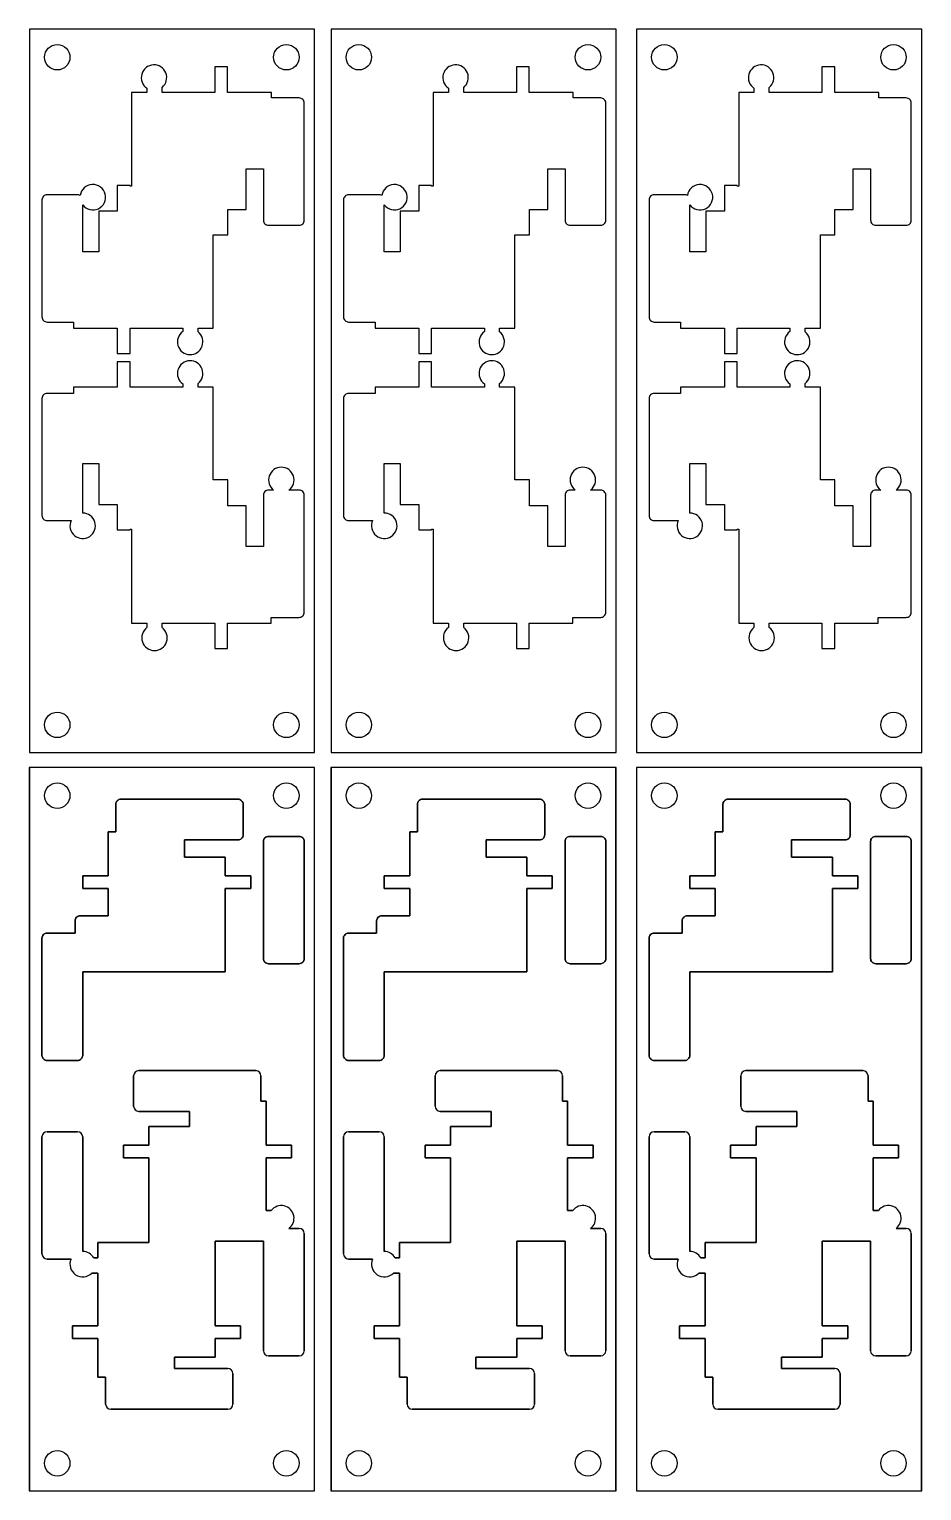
# Model space of a CAD drawing. Extents: x 3 to 415, y 5 to 292.
# Drawn here: x 240 to 415.3, y 5 to 292 of the extents above; entities that cross this region are included whole.
import ezdxf

# ---------------------------------------------------------------- set-up
doc = ezdxf.new("R2010")
doc.units = 0
doc.header["$MEASUREMENT"] = 0
doc.layers.get('0').update_dxf_attribs({"linetype": 'CONTINUOUS'})

msp = doc.modelspace()

# ---------------------------------------------------------------- linework, layer by layer
at = {"color": 7, "linetype": 'CONTINUOUS'}
for p, q in [((260.5, 80.5), (260.5, 86.5)), ((260.5, 86.5), (260.5, 80.5)), ((261.5, 87.5), (284.5, 87.5)), ((284.5, 87.5), (261.5, 87.5)), ((285.5, 86.5), (285.5, 81.5)), ((285.5, 81.5), (285.5, 86.5)), ((319.725, 80.5), (319.725, 86.5)), ((319.725, 86.5), (319.725, 80.5)), ((320.725, 87.5), (343.725, 87.5)), ((343.725, 87.5), (320.725, 87.5)), ((344.725, 86.5), (344.725, 81.5)), ((344.725, 81.5), (344.725, 86.5)), ((379.725, 80.5), (379.725, 86.5)), ((379.725, 86.5), (379.725, 80.5)), ((380.725, 87.5), (403.725, 87.5)), ((403.725, 87.5), (380.725, 87.5)), ((404.725, 86.5), (404.725, 81.5)), ((404.725, 81.5), (404.725, 86.5)), ((285.5, 81.5), (286.5, 81.5)), ((286.5, 81.5), (285.5, 81.5)), ((286.5, 81.5), (286.5, 72.8875)), ((286.5, 72.8875), (286.5, 81.5)), ((344.725, 81.5), (345.725, 81.5)), ((345.725, 81.5), (344.725, 81.5)), ((345.725, 81.5), (345.725, 72.8875)), ((345.725, 72.8875), (345.725, 81.5)), ((404.725, 81.5), (405.725, 81.5)), ((405.725, 81.5), (404.725, 81.5)), ((405.725, 81.5), (405.725, 72.8875)), ((405.725, 72.8875), (405.725, 81.5)), ((271.5, 79.5), (261.5, 79.5)), ((261.5, 79.5), (271.5, 79.5)), ((271.5, 76.5375), (271.5, 79.5)), ((271.5, 79.5), (271.5, 76.5375)), ((330.725, 79.5), (320.725, 79.5)), ((320.725, 79.5), (330.725, 79.5)), ((330.725, 76.5375), (330.725, 79.5)), ((330.725, 79.5), (330.725, 76.5375)), ((390.725, 79.5), (380.725, 79.5)), ((380.725, 79.5), (390.725, 79.5)), ((390.725, 76.5375), (390.725, 79.5)), ((390.725, 79.5), (390.725, 76.5375)), ((243.5, 75.5), (249.5, 75.5)), ((249.5, 75.5), (243.5, 75.5)), ((263.5, 72.8875), (263.5, 76.5375)), ((263.5, 76.5375), (271.5, 76.5375)), ((271.5, 76.5375), (263.5, 76.5375)), ((263.5, 76.5375), (263.5, 72.8875)), ((302.725, 75.5), (308.725, 75.5)), ((308.725, 75.5), (302.725, 75.5)), ((322.725, 72.8875), (322.725, 76.5375)), ((322.725, 76.5375), (330.725, 76.5375)), ((330.725, 76.5375), (322.725, 76.5375)), ((322.725, 76.5375), (322.725, 72.8875)), ((362.725, 75.5), (368.725, 75.5)), ((368.725, 75.5), (362.725, 75.5)), ((382.725, 72.8875), (382.725, 76.5375)), ((382.725, 76.5375), (390.725, 76.5375)), ((390.725, 76.5375), (382.725, 76.5375)), ((382.725, 76.5375), (382.725, 72.8875)), ((242.5, 51.5), (242.5, 74.5)), ((242.5, 74.5), (242.5, 51.5)), ((250.5, 74.5), (250.5, 52)), ((250.5, 52), (250.5, 74.5)), ((258.5, 70.3875), (258.5, 72.8875)), ((258.5, 72.8875), (263.5, 72.8875)), ((263.5, 72.8875), (258.5, 72.8875)), ((258.5, 72.8875), (258.5, 70.3875)), ((286.5, 72.8875), (291.5, 72.8875)), ((291.5, 72.8875), (286.5, 72.8875)), ((291.5, 72.8875), (291.5, 70.3875)), ((291.5, 70.3875), (291.5, 72.8875)), ((301.725, 51.5), (301.725, 74.5)), ((301.725, 74.5), (301.725, 51.5)), ((309.725, 74.5), (309.725, 52)), ((309.725, 52), (309.725, 74.5)), ((317.725, 70.3875), (317.725, 72.8875)), ((317.725, 72.8875), (322.725, 72.8875)), ((322.725, 72.8875), (317.725, 72.8875)), ((317.725, 72.8875), (317.725, 70.3875)), ((345.725, 72.8875), (350.725, 72.8875)), ((350.725, 72.8875), (345.725, 72.8875)), ((350.725, 72.8875), (350.725, 70.3875)), ((350.725, 70.3875), (350.725, 72.8875)), ((361.725, 51.5), (361.725, 74.5)), ((361.725, 74.5), (361.725, 51.5)), ((369.725, 74.5), (369.725, 52)), ((369.725, 52), (369.725, 74.5)), ((377.725, 70.3875), (377.725, 72.8875)), ((377.725, 72.8875), (382.725, 72.8875)), ((382.725, 72.8875), (377.725, 72.8875)), ((377.725, 72.8875), (377.725, 70.3875)), ((405.725, 72.8875), (410.725, 72.8875)), ((410.725, 72.8875), (405.725, 72.8875)), ((410.725, 72.8875), (410.725, 70.3875)), ((410.725, 70.3875), (410.725, 72.8875)), ((263.5, 70.3875), (258.5, 70.3875)), ((258.5, 70.3875), (263.5, 70.3875)), ((263.5, 53.7625), (263.5, 70.3875)), ((263.5, 70.3875), (263.5, 53.7625)), ((291.5, 70.3875), (286.5, 70.3875)), ((286.5, 70.3875), (286.5, 60.0375)), ((286.5, 60.0375), (286.5, 70.3875)), ((286.5, 70.3875), (291.5, 70.3875)), ((322.725, 70.3875), (317.725, 70.3875)), ((317.725, 70.3875), (322.725, 70.3875)), ((322.725, 53.7625), (322.725, 70.3875)), ((322.725, 70.3875), (322.725, 53.7625)), ((350.725, 70.3875), (345.725, 70.3875)), ((345.725, 70.3875), (345.725, 60.0375)), ((345.725, 60.0375), (345.725, 70.3875)), ((345.725, 70.3875), (350.725, 70.3875)), ((382.725, 70.3875), (377.725, 70.3875)), ((377.725, 70.3875), (382.725, 70.3875)), ((382.725, 53.7625), (382.725, 70.3875)), ((382.725, 70.3875), (382.725, 53.7625)), ((410.725, 70.3875), (405.725, 70.3875)), ((405.725, 70.3875), (405.725, 60.0375)), ((405.725, 60.0375), (405.725, 70.3875)), ((405.725, 70.3875), (410.725, 70.3875)), ((286.5, 60.0375), (287.528682, 60.0375)), ((287.528682, 60.0375), (286.5, 60.0375)), ((345.725, 60.0375), (346.753682, 60.0375)), ((346.753682, 60.0375), (345.725, 60.0375)), ((405.725, 60.0375), (406.753682, 60.0375)), ((406.753682, 60.0375), (405.725, 60.0375)), ((291, 56.5), (293, 56.5)), ((293, 56.5), (291, 56.5)), ((294, 55.5), (294, 32.5)), ((294, 32.5), (294, 55.5)), ((350.225, 56.5), (352.225, 56.5)), ((352.225, 56.5), (350.225, 56.5)), ((353.225, 55.5), (353.225, 32.5)), ((353.225, 32.5), (353.225, 55.5)), ((410.225, 56.5), (412.225, 56.5)), ((412.225, 56.5), (410.225, 56.5)), ((413.225, 55.5), (413.225, 32.5)), ((413.225, 32.5), (413.225, 55.5)), ((253.5, 50.7625), (253.5, 53.7625)), ((253.5, 53.7625), (263.5, 53.7625)), ((263.5, 53.7625), (253.5, 53.7625)), ((253.5, 53.7625), (253.5, 50.7625)), ((286, 54.0375), (276.5, 54.0375)), ((276.5, 54.0375), (276.5, 37.4125)), ((276.5, 37.4125), (276.5, 54.0375)), ((276.5, 54.0375), (286, 54.0375)), ((286, 32.5), (286, 54.0375)), ((286, 54.0375), (286, 32.5)), ((312.725, 50.7625), (312.725, 53.7625)), ((312.725, 53.7625), (322.725, 53.7625)), ((322.725, 53.7625), (312.725, 53.7625)), ((312.725, 53.7625), (312.725, 50.7625)), ((345.225, 54.0375), (335.725, 54.0375)), ((335.725, 54.0375), (335.725, 37.4125)), ((335.725, 37.4125), (335.725, 54.0375)), ((335.725, 54.0375), (345.225, 54.0375)), ((345.225, 32.5), (345.225, 54.0375)), ((345.225, 54.0375), (345.225, 32.5)), ((372.725, 50.7625), (372.725, 53.7625)), ((372.725, 53.7625), (382.725, 53.7625)), ((382.725, 53.7625), (372.725, 53.7625)), ((372.725, 53.7625), (372.725, 50.7625)), ((405.225, 54.0375), (395.725, 54.0375)), ((395.725, 54.0375), (395.725, 37.4125)), ((395.725, 37.4125), (395.725, 54.0375)), ((395.725, 54.0375), (405.225, 54.0375)), ((405.225, 32.5), (405.225, 54.0375)), ((405.225, 54.0375), (405.225, 32.5)), ((248.208712, 50.5), (243.5, 50.5)), ((243.5, 50.5), (248.208712, 50.5)), ((252.657798, 50.7625), (253.5, 50.7625)), ((253.5, 50.7625), (252.657798, 50.7625)), ((307.433712, 50.5), (302.725, 50.5)), ((302.725, 50.5), (307.433712, 50.5)), ((311.882798, 50.7625), (312.725, 50.7625)), ((312.725, 50.7625), (311.882798, 50.7625)), ((367.433712, 50.5), (362.725, 50.5)), ((362.725, 50.5), (367.433712, 50.5)), ((371.882798, 50.7625), (372.725, 50.7625)), ((372.725, 50.7625), (371.882798, 50.7625)), ((253.5, 47.7625), (252.297524, 47.7625)), ((252.297524, 47.7625), (253.5, 47.7625)), ((253.5, 37.4125), (253.5, 47.7625)), ((253.5, 47.7625), (253.5, 37.4125)), ((312.725, 47.7625), (311.522524, 47.7625)), ((311.522524, 47.7625), (312.725, 47.7625)), ((312.725, 37.4125), (312.725, 47.7625)), ((312.725, 47.7625), (312.725, 37.4125)), ((372.725, 47.7625), (371.522524, 47.7625)), ((371.522524, 47.7625), (372.725, 47.7625)), ((372.725, 37.4125), (372.725, 47.7625)), ((372.725, 47.7625), (372.725, 37.4125)), ((248.5, 34.9125), (248.5, 37.4125)), ((248.5, 37.4125), (253.5, 37.4125)), ((253.5, 37.4125), (248.5, 37.4125)), ((248.5, 37.4125), (248.5, 34.9125)), ((276.5, 37.4125), (281.5, 37.4125)), ((281.5, 37.4125), (276.5, 37.4125)), ((281.5, 37.4125), (281.5, 34.9125)), ((281.5, 34.9125), (281.5, 37.4125)), ((307.725, 34.9125), (307.725, 37.4125)), ((307.725, 37.4125), (312.725, 37.4125)), ((312.725, 37.4125), (307.725, 37.4125)), ((307.725, 37.4125), (307.725, 34.9125)), ((335.725, 37.4125), (340.725, 37.4125)), ((340.725, 37.4125), (335.725, 37.4125)), ((340.725, 37.4125), (340.725, 34.9125)), ((340.725, 34.9125), (340.725, 37.4125)), ((367.725, 34.9125), (367.725, 37.4125)), ((367.725, 37.4125), (372.725, 37.4125)), ((372.725, 37.4125), (367.725, 37.4125)), ((367.725, 37.4125), (367.725, 34.9125)), ((395.725, 37.4125), (400.725, 37.4125)), ((400.725, 37.4125), (395.725, 37.4125)), ((400.725, 37.4125), (400.725, 34.9125)), ((400.725, 34.9125), (400.725, 37.4125)), ((253.5, 34.9125), (248.5, 34.9125)), ((248.5, 34.9125), (253.5, 34.9125)), ((253.5, 27.3125), (253.5, 34.9125)), ((253.5, 34.9125), (253.5, 27.3125)), ((281.5, 34.9125), (276.5, 34.9125)), ((276.5, 34.9125), (276.5, 31.2625)), ((276.5, 31.2625), (276.5, 34.9125)), ((276.5, 34.9125), (281.5, 34.9125)), ((312.725, 34.9125), (307.725, 34.9125)), ((307.725, 34.9125), (312.725, 34.9125)), ((312.725, 27.3125), (312.725, 34.9125)), ((312.725, 34.9125), (312.725, 27.3125)), ((340.725, 34.9125), (335.725, 34.9125)), ((335.725, 34.9125), (335.725, 31.2625)), ((335.725, 31.2625), (335.725, 34.9125)), ((335.725, 34.9125), (340.725, 34.9125)), ((372.725, 34.9125), (367.725, 34.9125)), ((367.725, 34.9125), (372.725, 34.9125)), ((372.725, 27.3125), (372.725, 34.9125)), ((372.725, 34.9125), (372.725, 27.3125)), ((400.725, 34.9125), (395.725, 34.9125)), ((395.725, 34.9125), (395.725, 31.2625)), ((395.725, 31.2625), (395.725, 34.9125)), ((395.725, 34.9125), (400.725, 34.9125)), ((276.5, 31.2625), (268.5, 31.2625)), ((268.5, 31.2625), (268.5, 29)), ((268.5, 29), (268.5, 31.2625)), ((268.5, 31.2625), (276.5, 31.2625)), ((268.5, 29), (279, 29)), ((279, 29), (268.5, 29)), ((293, 31.5), (287, 31.5)), ((287, 31.5), (293, 31.5)), ((335.725, 31.2625), (327.725, 31.2625)), ((327.725, 31.2625), (327.725, 29)), ((327.725, 29), (327.725, 31.2625)), ((327.725, 31.2625), (335.725, 31.2625)), ((327.725, 29), (338.225, 29)), ((338.225, 29), (327.725, 29)), ((352.225, 31.5), (346.225, 31.5)), ((346.225, 31.5), (352.225, 31.5)), ((395.725, 31.2625), (387.725, 31.2625)), ((387.725, 31.2625), (387.725, 29)), ((387.725, 29), (387.725, 31.2625)), ((387.725, 31.2625), (395.725, 31.2625)), ((387.725, 29), (398.225, 29)), ((398.225, 29), (387.725, 29)), ((412.225, 31.5), (406.225, 31.5)), ((406.225, 31.5), (412.225, 31.5)), ((255, 27.3125), (253.5, 27.3)), ((253.5, 27.3), (255, 27.3125)), ((255, 22), (255, 27.3125)), ((255, 27.3125), (255, 22)), ((280, 28), (280, 22)), ((280, 22), (280, 28)), ((314.225, 27.3125), (312.725, 27.3)), ((312.725, 27.3), (314.225, 27.3125)), ((314.225, 22), (314.225, 27.3125)), ((314.225, 27.3125), (314.225, 22)), ((339.225, 28), (339.225, 22)), ((339.225, 22), (339.225, 28)), ((374.225, 27.3125), (372.725, 27.3)), ((372.725, 27.3), (374.225, 27.3125)), ((374.225, 22), (374.225, 27.3125)), ((374.225, 27.3125), (374.225, 22)), ((399.225, 28), (399.225, 22)), ((399.225, 22), (399.225, 28)), ((279, 21), (256, 21)), ((256, 21), (279, 21)), ((338.225, 21), (315.225, 21)), ((315.225, 21), (338.225, 21)), ((398.225, 21), (375.225, 21)), ((375.225, 21), (398.225, 21))]:
    msp.add_line(p, q, dxfattribs=at)
for points in [[(240.05, 150), (296.05, 150), (296.05, 292), (240.05, 292)], [(299.275, 150), (355.275, 150), (355.275, 292), (299.275, 292)], [(359.275, 150), (415.275, 150), (415.275, 292), (359.275, 292)], [(240, 5), (296, 5), (296, 147), (240, 147)], [(240.05, 5), (296.05, 5), (296.05, 147), (240.05, 147)], [(299.225, 5), (355.225, 5), (355.225, 147), (299.225, 147)], [(299.275, 5), (355.275, 5), (355.275, 147), (299.275, 147)], [(359.225, 5), (415.225, 5), (415.225, 147), (359.225, 147)], [(359.275, 5), (415.275, 5), (415.275, 147), (359.275, 147)]]:
    msp.add_lwpolyline(points, close=True, dxfattribs=at)
for points in [[(253.65, 248.3), (250.5, 248.3), (250.5, 257.5, 5.033517), (250.024795, 259.351228, 0.139004), (249.5, 259.5), (243.5, 259.5, 0.414214), (242.5, 258.5), (242.5, 235.5, 0.414214), (243.5, 234.5), (248.7, 234.5), (248.7, 233.3), (257.3, 233.3), (257.3, 228.3), (259.8, 228.3), (259.8, 233.3), (270.15, 233.3), (270.15, 232.636541, 2.998827), (273.15, 232.561505), (273.15, 233.3), (276.15, 233.3), (276.15, 251.6), (279, 251.6), (279, 256.6), (282.6, 256.6), (282.6, 264.6), (286, 264.6), (286, 254.5, 0.414214), (287, 253.5), (293, 253.5, 0.414214), (294, 254.5), (294, 277.5, 0.414214), (293, 278.5), (287.6, 278.5), (287.6, 279.6), (278.95, 279.6), (278.95, 284.6), (276.45, 284.6), (276.45, 279.6), (266.1, 279.6), (266.1, 280.579063, 2.995302), (263.1, 280.428768), (263.1, 279.6), (260.1, 279.6), (260.1, 261.2), (259.8, 261.2), (259.8, 261.3), (257.3, 261.3), (257.3, 256.3), (253.65, 256.3)], [(312.875, 248.3), (309.725, 248.3), (309.725, 257.5, 5.033517), (309.249795, 259.351228, 0.139004), (308.725, 259.5), (302.725, 259.5, 0.414214), (301.725, 258.5), (301.725, 235.5, 0.414214), (302.725, 234.5), (307.925, 234.5), (307.925, 233.3), (316.525, 233.3), (316.525, 228.3), (319.025, 228.3), (319.025, 233.3), (329.375, 233.3), (329.375, 232.636541, 2.998827), (332.375, 232.561505), (332.375, 233.3), (335.375, 233.3), (335.375, 251.6), (338.225, 251.6), (338.225, 256.6), (341.825, 256.6), (341.825, 264.6), (345.225, 264.6), (345.225, 254.5, 0.414214), (346.225, 253.5), (352.225, 253.5, 0.414214), (353.225, 254.5), (353.225, 277.5, 0.414214), (352.225, 278.5), (346.825, 278.5), (346.825, 279.6), (338.175, 279.6), (338.175, 284.6), (335.675, 284.6), (335.675, 279.6), (325.325, 279.6), (325.325, 280.579063, 2.995302), (322.325, 280.428768), (322.325, 279.6), (319.325, 279.6), (319.325, 261.2), (319.025, 261.2), (319.025, 261.3), (316.525, 261.3), (316.525, 256.3), (312.875, 256.3)], [(372.875, 248.3), (369.725, 248.3), (369.725, 257.5, 5.033517), (369.249795, 259.351228, 0.139004), (368.725, 259.5), (362.725, 259.5, 0.414214), (361.725, 258.5), (361.725, 235.5, 0.414214), (362.725, 234.5), (367.925, 234.5), (367.925, 233.3), (376.525, 233.3), (376.525, 228.3), (379.025, 228.3), (379.025, 233.3), (389.375, 233.3), (389.375, 232.636541, 2.998827), (392.375, 232.561505), (392.375, 233.3), (395.375, 233.3), (395.375, 251.6), (398.225, 251.6), (398.225, 256.6), (401.825, 256.6), (401.825, 264.6), (405.225, 264.6), (405.225, 254.5, 0.414214), (406.225, 253.5), (412.225, 253.5, 0.414214), (413.225, 254.5), (413.225, 277.5, 0.414214), (412.225, 278.5), (406.825, 278.5), (406.825, 279.6), (398.175, 279.6), (398.175, 284.6), (395.675, 284.6), (395.675, 279.6), (385.325, 279.6), (385.325, 280.579063, 2.995302), (382.325, 280.428768), (382.325, 279.6), (379.325, 279.6), (379.325, 261.2), (379.025, 261.2), (379.025, 261.3), (376.525, 261.3), (376.525, 256.3), (372.875, 256.3)], [(286, 190.4), (282.6, 190.4), (282.6, 198.4), (279, 198.4), (279, 203.5), (276.15, 203.5), (276.15, 221.7), (273.15, 221.7), (273.15, 222.438495, 2.998827), (270.15, 222.363459), (270.15, 221.7), (259.8, 221.7), (259.8, 226.7), (257.3, 226.7), (257.3, 221.7), (248.7, 221.7), (248.7, 220.5), (243.5, 220.5, 0.414214), (242.5, 219.5), (242.5, 196.5, 0.414214), (243.5, 195.5), (248.208712, 195.5, 3.353267), (250.5, 197), (250.5, 206.7), (253.65, 206.7), (253.65, 198.7), (257.3, 198.7), (257.3, 193.7), (259.8, 193.7), (259.8, 193.8), (260.1, 193.8), (260.1, 175.4), (263.1, 175.4), (263.1, 174.5, 3), (266.1, 174.5), (266.1, 175.4), (276.45, 175.4), (276.45, 170.4), (278.95, 170.4), (278.95, 175.4), (287.5, 175.4), (287.5, 176.5), (293, 176.5, 0.414214), (294, 177.5), (294, 200.5, 0.414214), (293, 201.5), (291, 201.5, 3), (288, 201.5), (287, 201.5, 0.414214), (286, 200.5)], [(345.225, 190.4), (341.825, 190.4), (341.825, 198.4), (338.225, 198.4), (338.225, 203.5), (335.375, 203.5), (335.375, 221.7), (332.375, 221.7), (332.375, 222.438495, 2.998827), (329.375, 222.363459), (329.375, 221.7), (319.025, 221.7), (319.025, 226.7), (316.525, 226.7), (316.525, 221.7), (307.925, 221.7), (307.925, 220.5), (302.725, 220.5, 0.414214), (301.725, 219.5), (301.725, 196.5, 0.414214), (302.725, 195.5), (307.433712, 195.5, 3.353267), (309.725, 197), (309.725, 206.7), (312.875, 206.7), (312.875, 198.7), (316.525, 198.7), (316.525, 193.7), (319.025, 193.7), (319.025, 193.8), (319.325, 193.8), (319.325, 175.4), (322.325, 175.4), (322.325, 174.5, 3), (325.325, 174.5), (325.325, 175.4), (335.675, 175.4), (335.675, 170.4), (338.175, 170.4), (338.175, 175.4), (346.725, 175.4), (346.725, 176.5), (352.225, 176.5, 0.414214), (353.225, 177.5), (353.225, 200.5, 0.414214), (352.225, 201.5), (350.225, 201.5, 3), (347.225, 201.5), (346.225, 201.5, 0.414214), (345.225, 200.5)], [(405.225, 190.4), (401.825, 190.4), (401.825, 198.4), (398.225, 198.4), (398.225, 203.5), (395.375, 203.5), (395.375, 221.7), (392.375, 221.7), (392.375, 222.438495, 2.998827), (389.375, 222.363459), (389.375, 221.7), (379.025, 221.7), (379.025, 226.7), (376.525, 226.7), (376.525, 221.7), (367.925, 221.7), (367.925, 220.5), (362.725, 220.5, 0.414214), (361.725, 219.5), (361.725, 196.5, 0.414214), (362.725, 195.5), (367.433712, 195.5, 3.353267), (369.725, 197), (369.725, 206.7), (372.875, 206.7), (372.875, 198.7), (376.525, 198.7), (376.525, 193.7), (379.025, 193.7), (379.025, 193.8), (379.325, 193.8), (379.325, 175.4), (382.325, 175.4), (382.325, 174.5, 3), (385.325, 174.5), (385.325, 175.4), (395.675, 175.4), (395.675, 170.4), (398.175, 170.4), (398.175, 175.4), (406.725, 175.4), (406.725, 176.5), (412.225, 176.5, 0.414214), (413.225, 177.5), (413.225, 200.5, 0.414214), (412.225, 201.5), (410.225, 201.5, 3), (407.225, 201.5), (406.225, 201.5, 0.414214), (405.225, 200.5)], [(257, 134.4), (257, 139.8, -0.414214), (258, 140.8), (281, 140.8, -0.414214), (282, 139.8), (282, 133.8, -0.414214), (281, 132.8), (270.5, 132.8), (270.5, 129.4), (278.5, 129.4), (278.5, 125.75), (283.5, 125.75), (283.5, 123.25), (278.5, 123.25), (278.5, 106.9), (250.5, 106.9), (250.5, 90.5, -0.414214), (249.5, 89.5), (243.5, 89.5, -0.414214), (242.5, 90.5), (242.5, 113.5, -0.414214), (243.5, 114.5), (249, 114.5), (249, 116.9, -0.414214), (250, 117.9), (255.5, 117.9), (255.5, 123.25), (250.5, 123.25), (250.5, 125.75), (255.5, 125.75), (255.5, 134.4)], [(257, 134.4), (255.5, 134.4), (255.5, 125.75), (250.5, 125.75), (250.5, 123.25), (255.5, 123.25), (255.5, 117.9), (250, 117.9, 0.414214), (249, 116.9), (249, 114.5), (243.5, 114.5, 0.414214), (242.5, 113.5), (242.5, 90.5, 0.414214), (243.5, 89.5), (249.5, 89.5, 0.414214), (250.5, 90.5), (250.5, 106.9), (278.5, 106.9), (278.5, 123.25), (283.5, 123.25), (283.5, 125.75), (278.5, 125.75), (278.5, 129.4), (270.5, 129.4), (270.5, 132.8), (281, 132.8, 0.414214), (282, 133.8), (282, 139.8, 0.414214), (281, 140.8), (258, 140.8, 0.414214), (257, 139.8)], [(316.225, 134.4), (316.225, 139.8, -0.414214), (317.225, 140.8), (340.225, 140.8, -0.414214), (341.225, 139.8), (341.225, 133.8, -0.414214), (340.225, 132.8), (329.725, 132.8), (329.725, 129.4), (337.725, 129.4), (337.725, 125.75), (342.725, 125.75), (342.725, 123.25), (337.725, 123.25), (337.725, 106.9), (309.725, 106.9), (309.725, 90.5, -0.414214), (308.725, 89.5), (302.725, 89.5, -0.414214), (301.725, 90.5), (301.725, 113.5, -0.414214), (302.725, 114.5), (308.225, 114.5), (308.225, 116.9, -0.414214), (309.225, 117.9), (314.725, 117.9), (314.725, 123.25), (309.725, 123.25), (309.725, 125.75), (314.725, 125.75), (314.725, 134.4)], [(316.225, 134.4), (314.725, 134.4), (314.725, 125.75), (309.725, 125.75), (309.725, 123.25), (314.725, 123.25), (314.725, 117.9), (309.225, 117.9, 0.414214), (308.225, 116.9), (308.225, 114.5), (302.725, 114.5, 0.414214), (301.725, 113.5), (301.725, 90.5, 0.414214), (302.725, 89.5), (308.725, 89.5, 0.414214), (309.725, 90.5), (309.725, 106.9), (337.725, 106.9), (337.725, 123.25), (342.725, 123.25), (342.725, 125.75), (337.725, 125.75), (337.725, 129.4), (329.725, 129.4), (329.725, 132.8), (340.225, 132.8, 0.414214), (341.225, 133.8), (341.225, 139.8, 0.414214), (340.225, 140.8), (317.225, 140.8, 0.414214), (316.225, 139.8)], [(376.225, 134.4), (376.225, 139.8, -0.414214), (377.225, 140.8), (400.225, 140.8, -0.414214), (401.225, 139.8), (401.225, 133.8, -0.414214), (400.225, 132.8), (389.725, 132.8), (389.725, 129.4), (397.725, 129.4), (397.725, 125.75), (402.725, 125.75), (402.725, 123.25), (397.725, 123.25), (397.725, 106.9), (369.725, 106.9), (369.725, 90.5, -0.414214), (368.725, 89.5), (362.725, 89.5, -0.414214), (361.725, 90.5), (361.725, 113.5, -0.414214), (362.725, 114.5), (368.225, 114.5), (368.225, 116.9, -0.414214), (369.225, 117.9), (374.725, 117.9), (374.725, 123.25), (369.725, 123.25), (369.725, 125.75), (374.725, 125.75), (374.725, 134.4)], [(376.225, 134.4), (374.725, 134.4), (374.725, 125.75), (369.725, 125.75), (369.725, 123.25), (374.725, 123.25), (374.725, 117.9), (369.225, 117.9, 0.414214), (368.225, 116.9), (368.225, 114.5), (362.725, 114.5, 0.414214), (361.725, 113.5), (361.725, 90.5, 0.414214), (362.725, 89.5), (368.725, 89.5, 0.414214), (369.725, 90.5), (369.725, 106.9), (397.725, 106.9), (397.725, 123.25), (402.725, 123.25), (402.725, 125.75), (397.725, 125.75), (397.725, 129.4), (389.725, 129.4), (389.725, 132.8), (400.225, 132.8, 0.414214), (401.225, 133.8), (401.225, 139.8, 0.414214), (400.225, 140.8), (377.225, 140.8, 0.414214), (376.225, 139.8)], [(287, 108.5, -0.414214), (286, 109.5), (286, 132.5, -0.414214), (287, 133.5), (293, 133.5, -0.414214), (294, 132.5), (294, 109.5, -0.414214), (293, 108.5)], [(287, 108.5), (293, 108.5, 0.414214), (294, 109.5), (294, 132.5, 0.414214), (293, 133.5), (287, 133.5, 0.414214), (286, 132.5), (286, 109.5, 0.414214)], [(346.225, 108.5, -0.414214), (345.225, 109.5), (345.225, 132.5, -0.414214), (346.225, 133.5), (352.225, 133.5, -0.414214), (353.225, 132.5), (353.225, 109.5, -0.414214), (352.225, 108.5)], [(346.225, 108.5), (352.225, 108.5, 0.414214), (353.225, 109.5), (353.225, 132.5, 0.414214), (352.225, 133.5), (346.225, 133.5, 0.414214), (345.225, 132.5), (345.225, 109.5, 0.414214)], [(406.225, 108.5, -0.414214), (405.225, 109.5), (405.225, 132.5, -0.414214), (406.225, 133.5), (412.225, 133.5, -0.414214), (413.225, 132.5), (413.225, 109.5, -0.414214), (412.225, 108.5)], [(406.225, 108.5), (412.225, 108.5, 0.414214), (413.225, 109.5), (413.225, 132.5, 0.414214), (412.225, 133.5), (406.225, 133.5, 0.414214), (405.225, 132.5), (405.225, 109.5, 0.414214)]]:
    msp.add_lwpolyline(points, format="xyb", close=True, dxfattribs=at)
for centre in [(245.5, 286.5), (290.5, 286.5), (304.725, 286.5), (349.725, 286.5), (364.725, 286.5), (409.725, 286.5), (245.5, 155.4), (290.5, 155.4), (304.725, 155.4), (349.725, 155.4), (364.725, 155.4), (409.725, 155.4), (245.5, 141.5), (245.5, 141.5), (290.5, 141.5), (290.5, 141.5), (304.725, 141.5), (304.725, 141.5), (349.725, 141.5), (349.725, 141.5), (364.725, 141.5), (364.725, 141.5), (409.725, 141.5), (409.725, 141.5), (245.5, 10.4), (245.5, 10.4), (290.5, 10.4), (290.5, 10.4), (304.725, 10.4), (304.725, 10.4), (349.725, 10.4), (349.725, 10.4), (364.725, 10.4), (364.725, 10.4), (409.725, 10.4), (409.725, 10.4)]:
    msp.add_circle(centre, 2.5, dxfattribs=at)
for centre, radius, start, end in [((261.5, 86.5), 1, 90, 180), ((261.5, 86.5), 1, 90, 180), ((284.5, 86.5), 1, 0, 90), ((284.5, 86.5), 1, 0, 90), ((320.725, 86.5), 1, 90, 180), ((320.725, 86.5), 1, 90, 180), ((343.725, 86.5), 1, 0, 90), ((343.725, 86.5), 1, 0, 90), ((380.725, 86.5), 1, 90, 180), ((380.725, 86.5), 1, 90, 180), ((403.725, 86.5), 1, 0, 90), ((403.725, 86.5), 1, 0, 90), ((261.5, 80.5), 1, 180, 270), ((261.5, 80.5), 1, 180, 270), ((320.725, 80.5), 1, 180, 270), ((320.725, 80.5), 1, 180, 270), ((380.725, 80.5), 1, 180, 270), ((380.725, 80.5), 1, 180, 270), ((243.5, 74.5), 1, 90, 180), ((243.5, 74.5), 1, 90, 180), ((249.5, 74.5), 1, 0, 90), ((249.5, 74.5), 1, 0, 90), ((302.725, 74.5), 1, 90, 180), ((302.725, 74.5), 1, 90, 180), ((308.725, 74.5), 1, 0, 90), ((308.725, 74.5), 1, 0, 90), ((362.725, 74.5), 1, 90, 180), ((362.725, 74.5), 1, 90, 180), ((368.725, 74.5), 1, 0, 90), ((368.725, 74.5), 1, 0, 90), ((289.5, 58.5), 2.5, 306.869898, 142.04808), ((289.5, 58.5), 2.5, 306.869898, 142.04808), ((348.725, 58.5), 2.5, 306.869898, 142.04808), ((348.725, 58.5), 2.5, 306.869898, 142.04808), ((408.725, 58.5), 2.5, 306.869898, 142.04808), ((408.725, 58.5), 2.5, 306.869898, 142.04808), ((293, 55.5), 1, 0, 90), ((293, 55.5), 1, 0, 90), ((352.225, 55.5), 1, 0, 90), ((352.225, 55.5), 1, 0, 90), ((412.225, 55.5), 1, 0, 90), ((412.225, 55.5), 1, 0, 90), ((250.5, 49.5), 2.5, 30.331352, 90), ((250.5, 49.5), 2.5, 30.331352, 90), ((309.725, 49.5), 2.5, 30.331352, 90), ((309.725, 49.5), 2.5, 30.331352, 90), ((369.725, 49.5), 2.5, 30.331352, 90), ((369.725, 49.5), 2.5, 30.331352, 90), ((243.5, 51.5), 1, 180, 270), ((243.5, 51.5), 1, 180, 270), ((250.5, 49.5), 2.5, 156.421822, 315.972783), ((250.5, 49.5), 2.5, 156.421822, 315.972783), ((302.725, 51.5), 1, 180, 270), ((302.725, 51.5), 1, 180, 270), ((309.725, 49.5), 2.5, 156.421822, 315.972783), ((309.725, 49.5), 2.5, 156.421822, 315.972783), ((362.725, 51.5), 1, 180, 270), ((362.725, 51.5), 1, 180, 270), ((369.725, 49.5), 2.5, 156.421822, 315.972783), ((369.725, 49.5), 2.5, 156.421822, 315.972783), ((287, 32.5), 1, 180, 270), ((287, 32.5), 1, 180, 270), ((293, 32.5), 1, 270, 0), ((293, 32.5), 1, 270, 0), ((346.225, 32.5), 1, 180, 270), ((346.225, 32.5), 1, 180, 270), ((352.225, 32.5), 1, 270, 0), ((352.225, 32.5), 1, 270, 0), ((406.225, 32.5), 1, 180, 270), ((406.225, 32.5), 1, 180, 270), ((412.225, 32.5), 1, 270, 0), ((412.225, 32.5), 1, 270, 0), ((279, 28), 1, 0, 90), ((279, 28), 1, 0, 90), ((338.225, 28), 1, 0, 90), ((338.225, 28), 1, 0, 90), ((398.225, 28), 1, 0, 90), ((398.225, 28), 1, 0, 90), ((256, 22), 1, 180, 270), ((256, 22), 1, 180, 270), ((279, 22), 1, 270, 0), ((279, 22), 1, 270, 0), ((315.225, 22), 1, 180, 270), ((315.225, 22), 1, 180, 270), ((338.225, 22), 1, 270, 0), ((338.225, 22), 1, 270, 0), ((375.225, 22), 1, 180, 270), ((375.225, 22), 1, 180, 270), ((398.225, 22), 1, 270, 0), ((398.225, 22), 1, 270, 0)]:
    msp.add_arc(centre, radius, start, end, dxfattribs=at)

doc.saveas('drawing.dxf')
